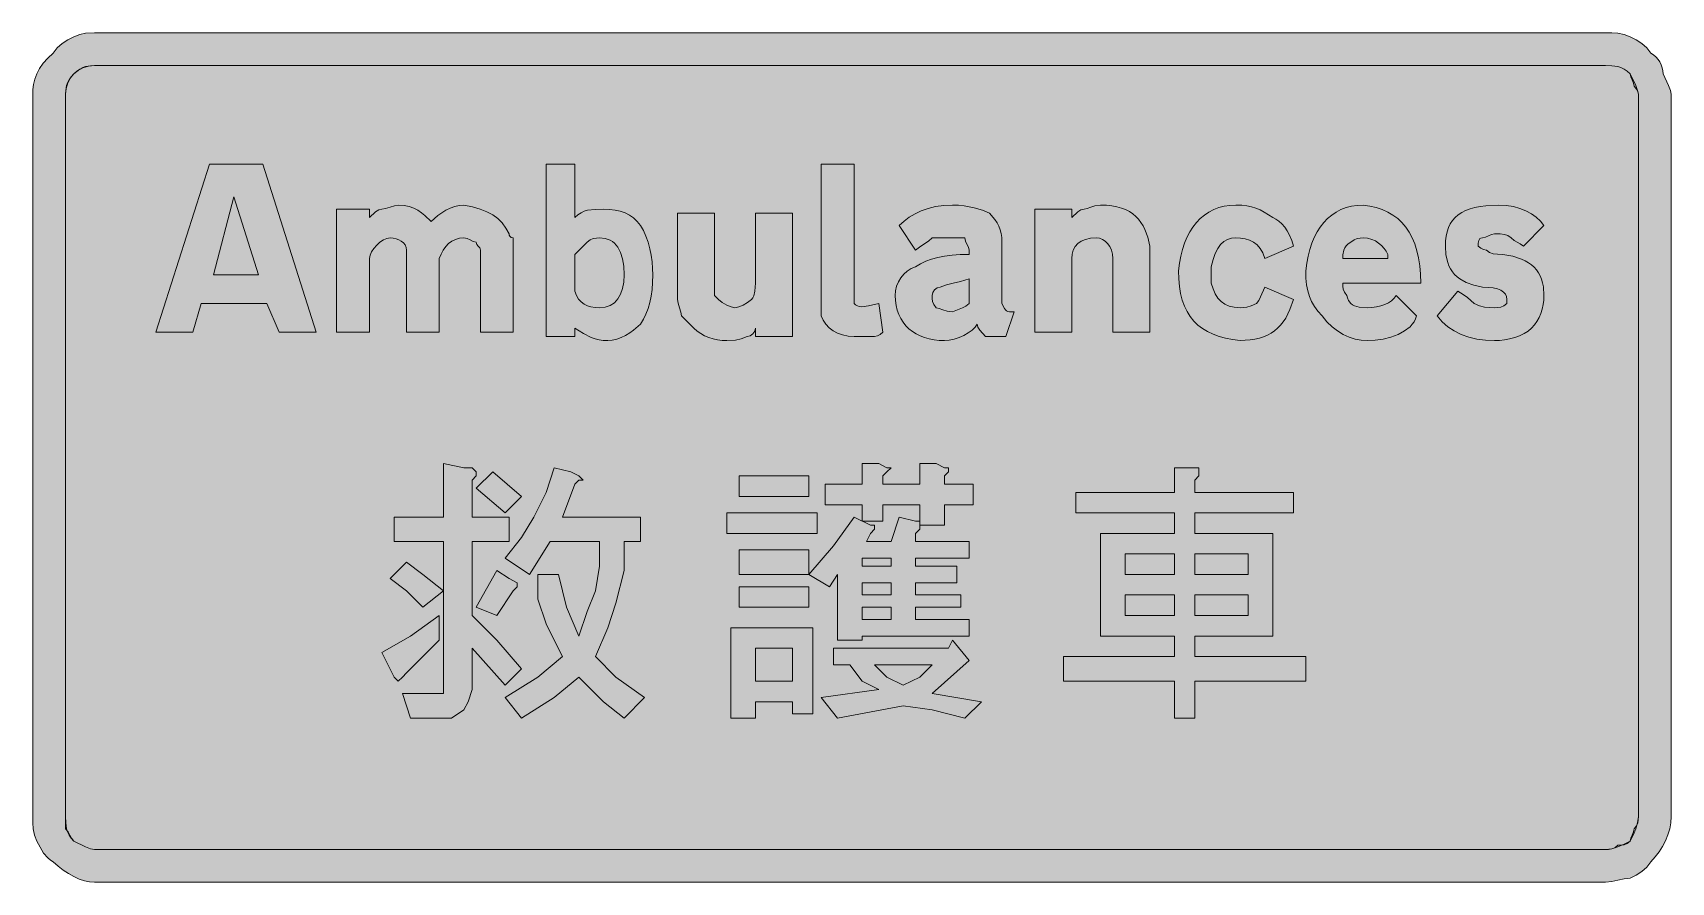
# Model space of a CAD drawing. Header units: metres. Extents: x 45 to 524, y 11 to 260.
import ezdxf

# ---------------------------------------------------------------- set-up
doc = ezdxf.new("R2010")
doc.units = ezdxf.units.M
for name, color, linetype, true_color in [('FILL_BLACK_000000', 7, 'Continuous', 0x000000), ('FILL_WHITE_FFFFFF', 7, 'Continuous', 0xffffff), ('STROKE_BLACK_000000', 7, 'Continuous', 0x000000)]:
    doc.layers.add(name, color=color, linetype=linetype, true_color=true_color)

msp = doc.modelspace()

# ---------------------------------------------------------------- hatches: boundary and pattern name
at = {"layer": 'FILL_BLACK_000000', "true_color": 0x000000}
h = msp.add_hatch(color=7, dxfattribs=at)
h.dxf.hatch_style = 1
h.paths.add_polyline_path([(506.49, 259.66), (508.29, 259.53), (510.09, 259.17), (511.89, 258.48), (513.67, 257.56), (515.34, 256.53), (516.78, 255.27), (517.39, 254.53), (517.89, 253.68), (518.73, 253.18), (519.47, 252.57), (520.08, 251.89), (520.59, 251.13), (520.98, 250.32), (521.26, 249.46), (521.43, 248.58), (521.49, 247.68), (523.14, 244.23), (523.68, 242.79), (523.89, 241.68), (523.89, 30.48), (523.78, 28.68), (523.46, 26.9), (522.94, 25.14), (522.24, 23.43), (521.37, 21.77), (520.35, 20.19), (519.18, 18.68), (517.89, 17.28), (517.39, 16.43), (516.78, 15.69), (515.34, 14.43), (513.67, 13.4), (511.89, 12.48), (510.09, 12.29), (508.29, 11.88), (506.49, 11.47), (504.69, 11.28), (63.09, 11.28), (61.69, 11.39), (60.2, 11.71), (58.66, 12.23), (57.09, 12.93), (55.52, 13.8), (53.98, 14.82), (52.49, 15.99), (51.09, 17.28), (50.24, 17.78), (49.5, 18.39), (48.24, 19.83), (47.21, 21.5), (46.29, 23.28), (45.6, 25.08), (45.24, 26.88), (45.11, 28.68), (45.09, 30.48), (45.09, 241.68), (45.15, 243.08), (45.35, 244.57), (45.72, 246.11), (46.29, 247.68), (47.08, 249.25), (48.13, 250.79), (49.45, 252.28), (51.09, 253.68), (51.59, 254.53), (52.2, 255.27), (53.64, 256.53), (55.31, 257.56), (57.09, 258.48), (58.87, 259.17), (60.54, 259.53), (63.09, 259.68), (504.69, 259.68), (506.49, 259.66)])
h.paths.add_polyline_path([(59.75, 249.44), (58.32, 248.69), (57.09, 247.68), (56.08, 246.45), (55.33, 245.02), (54.85, 243.42), (54.69, 241.68), (54.69, 30.48), (54.69, 26.88), (55.4, 25.98), (55.89, 25.08), (56.38, 24.18), (57.09, 23.28), (60.54, 21.63), (61.98, 21.09), (63.09, 20.88), (504.69, 20.88), (506.49, 21.09), (508.29, 21.63), (510.09, 22.4), (511.89, 23.28), (512.77, 25.08), (513.54, 26.88), (514.08, 28.68), (514.29, 30.48), (514.29, 241.68), (514.14, 242.43), (513.78, 243.2), (513.09, 244.08), (512.9, 244.98), (512.49, 245.88), (512.08, 246.78), (511.89, 247.68), (510.99, 248.47), (510.09, 249.07), (509.19, 249.49), (508.29, 249.78), (506.49, 250.04), (504.69, 250.08), (63.09, 250.08), (61.35, 249.92), (59.75, 249.44)], flags=16)
h = msp.add_hatch(color=7, dxfattribs=at)
h.dxf.hatch_style = 1
h.paths.add_polyline_path([(113.49, 180.48), (103.89, 180.48), (94.29, 180.48), (91.89, 172.08), (81.09, 172.08), (96.69, 221.28), (103.89, 221.28), (112.29, 221.28), (127.89, 172.08), (117.09, 172.08), (113.49, 180.48)])
h.paths.add_polyline_path([(97.89, 188.88), (103.89, 188.88), (111.09, 188.88), (103.89, 211.68), (97.89, 188.88)], flags=16)
h = msp.add_hatch(color=7, dxfattribs=at)
h.dxf.hatch_style = 1
h.paths.add_polyline_path([(210.58, 169.9), (209.42, 170.19), (208.29, 170.58), (206, 171.7), (203.49, 173.28), (203.49, 170.88), (195.09, 170.88), (195.09, 221.28), (203.49, 221.28), (203.49, 205.68), (204.39, 206.47), (205.31, 207.07), (206.25, 207.49), (207.24, 207.78), (209.4, 208.04), (211.89, 208.08), (213.63, 208.02), (215.27, 207.84), (216.78, 207.51), (218.19, 207.03), (219.48, 206.38), (220.67, 205.55), (221.73, 204.52), (222.69, 203.28), (223.53, 201.82), (224.27, 200.19), (224.88, 198.41), (225.39, 196.53), (225.78, 194.6), (226.07, 192.65), (226.23, 190.73), (226.29, 188.88), (226.23, 186.69), (226.07, 184.6), (225.78, 182.64), (225.39, 180.78), (224.88, 179.04), (224.27, 177.4), (223.53, 175.89), (222.69, 174.48), (220.68, 172.72), (219.55, 171.91), (218.34, 171.18), (217.08, 170.57), (215.77, 170.09), (214.44, 169.79), (213.09, 169.68), (211.79, 169.74), (210.58, 169.9)])
h.paths.add_polyline_path([(213.84, 179.94), (215.08, 180.74), (216.09, 181.83), (216.88, 183.21), (217.44, 184.85), (217.78, 186.74), (217.89, 188.88), (217.78, 191.41), (217.44, 193.6), (216.88, 195.46), (216.09, 196.98), (215.08, 198.16), (214.49, 198.63), (213.84, 199), (212.38, 199.51), (210.69, 199.68), (209.79, 199.66), (208.89, 199.53), (207.99, 199.17), (207.09, 198.48), (203.49, 194.88), (203.49, 184.08), (204, 182.84), (204.61, 181.81), (205.35, 180.98), (206.19, 180.33), (207.15, 179.85), (208.21, 179.52), (209.4, 179.34), (210.69, 179.28), (212.38, 179.45), (213.84, 179.94)], flags=16)
h = msp.add_hatch(color=7, dxfattribs=at)
h.dxf.hatch_style = 1
h.paths.add_polyline_path([(285.09, 182.88), (285.09, 181.68), (285.09, 180.48), (285.55, 180.09), (286.05, 179.8), (286.63, 179.64), (287.34, 179.58), (289.31, 179.8), (292.29, 180.48), (293.49, 172.08), (292.74, 171.48), (291.97, 171.07), (291.09, 170.88), (285.09, 170.88), (283.35, 170.99), (281.73, 171.31), (280.26, 171.83), (278.94, 172.53), (277.79, 173.4), (276.82, 174.42), (276.05, 175.59), (275.49, 176.88), (275.49, 178.08), (275.49, 179.28), (275.49, 221.28), (285.09, 221.28), (285.09, 182.88)])
h = msp.add_hatch(color=7, dxfattribs=at)
h.dxf.hatch_style = 1
h.paths.add_polyline_path([(169.8, 199.57), (168.61, 199.25), (167.55, 198.73), (166.59, 198.03), (165.75, 197.16), (165.02, 196.14), (164.4, 194.97), (163.89, 193.68), (163.89, 172.08), (154.29, 172.08), (154.29, 196.08), (154.18, 196.92), (153.88, 197.65), (153.4, 198.27), (152.79, 198.78), (152.06, 199.17), (151.25, 199.45), (150.39, 199.62), (149.49, 199.68), (148.54, 199.52), (147.54, 199.08), (146.54, 198.41), (145.59, 197.58), (144.76, 196.63), (144.09, 195.63), (143.65, 194.63), (143.49, 193.68), (143.49, 172.08), (133.89, 172.08), (133.89, 208.08), (143.49, 208.08), (143.49, 205.68), (145.29, 207.33), (146.19, 207.87), (147.09, 208.08), (148.18, 208.27), (149.49, 208.68), (150.8, 209.09), (151.89, 209.28), (153.58, 209.17), (155.08, 208.87), (156.4, 208.39), (157.59, 207.78), (158.66, 207.05), (159.65, 206.24), (161.49, 204.48), (163.5, 206.24), (164.63, 207.05), (165.84, 207.78), (167.1, 208.39), (168.41, 208.87), (169.74, 209.17), (171.09, 209.28), (173.63, 208.77), (175.85, 208.14), (177.8, 207.36), (179.49, 206.43), (180.96, 205.33), (182.23, 204.05), (183.33, 202.57), (184.29, 200.88), (184.34, 200.48), (184.48, 200.19), (184.89, 199.83), (185.49, 199.68), (185.49, 197.28), (185.49, 172.08), (175.89, 172.08), (175.89, 196.08), (175.84, 196.48), (175.7, 196.79), (175.29, 197.28), (174.88, 197.77), (174.74, 198.08), (174.69, 198.48), (173.79, 198.67), (172.89, 199.08), (171.99, 199.49), (171.09, 199.68), (169.8, 199.57)])
h = msp.add_hatch(color=7, dxfattribs=at)
h.dxf.hatch_style = 1
h.paths.add_polyline_path([(267.09, 206.88), (267.09, 170.88), (256.29, 170.88), (256.29, 173.28), (256.08, 172.4), (255.54, 171.63), (254.77, 171.09), (253.89, 170.88), (252.11, 170.19), (250.44, 169.83), (247.89, 169.68), (246.54, 169.74), (245.21, 169.9), (243.9, 170.19), (242.64, 170.58), (241.43, 171.09), (240.3, 171.7), (239.24, 172.44), (238.29, 173.28), (234.69, 176.88), (234.5, 177.97), (234.09, 179.28), (233.68, 180.59), (233.49, 181.68), (233.49, 206.88), (244.29, 206.88), (244.29, 185.28), (244.29, 182.88), (245.49, 181.68), (246.58, 180.8), (247.89, 180.03), (249.2, 179.49), (250.29, 179.28), (251.38, 179.49), (252.69, 180.03), (254, 180.8), (255.09, 181.68), (255.49, 182.18), (255.78, 182.77), (256.14, 184.08), (256.29, 186.48), (256.29, 206.88), (267.09, 206.88)])
h = msp.add_hatch(color=7, dxfattribs=at)
h.dxf.hatch_style = 1
h.paths.add_polyline_path([(323.49, 170.88), (321.84, 172.68), (321.3, 173.58), (321.09, 174.48), (320.48, 173.58), (319.59, 172.72), (318.47, 171.91), (317.19, 171.18), (315.79, 170.57), (314.34, 170.09), (312.89, 169.79), (311.49, 169.68), (309.94, 169.74), (308.46, 169.9), (307.04, 170.18), (305.7, 170.56), (304.43, 171.05), (303.24, 171.64), (302.14, 172.34), (301.14, 173.13), (300.23, 174.02), (299.43, 175.01), (298.74, 176.1), (298.16, 177.27), (297.7, 178.54), (297.36, 179.9), (297.16, 181.35), (297.09, 182.88), (297.2, 184.23), (297.52, 185.54), (298.04, 186.8), (298.74, 187.98), (299.61, 189.04), (300.63, 189.97), (301.8, 190.72), (303.09, 191.28), (304.5, 192.12), (306.03, 192.85), (307.71, 193.47), (309.54, 193.98), (311.54, 194.37), (313.72, 194.65), (316.1, 194.82), (318.69, 194.88), (318.69, 196.08), (318.5, 196.98), (318.09, 197.88), (317.68, 198.78), (317.49, 199.68), (313.89, 199.68), (307.89, 199.68), (306.8, 198.78), (305.49, 197.88), (304.18, 196.98), (303.09, 196.08), (298.29, 203.28), (299.7, 204.57), (301.23, 205.74), (302.91, 206.76), (304.74, 207.63), (306.74, 208.33), (308.92, 208.85), (311.3, 209.17), (313.89, 209.28), (315.63, 209.23), (317.26, 209.07), (320.19, 208.53), (322.66, 207.76), (324.69, 206.88), (326.26, 205.06), (326.88, 204.12), (327.39, 203.13), (327.78, 202.09), (328.06, 200.97), (328.23, 199.78), (328.29, 198.48), (328.29, 180.48), (329.02, 179.09), (329.32, 178.67), (329.64, 178.38), (330.01, 178.21), (330.48, 178.12), (331.89, 178.08), (329.49, 170.88), (323.49, 170.88)])
h.paths.add_polyline_path([(308.04, 181.08), (308.4, 180.18), (309.09, 179.28), (310.01, 179.09), (311.04, 178.68), (312.3, 178.27), (313.89, 178.08), (316.74, 179.28), (317.77, 179.77), (318.69, 180.48), (318.69, 187.68), (316.2, 186.97), (314.04, 186.48), (312.11, 185.99), (310.29, 185.28), (309.41, 185.07), (308.64, 184.53), (308.1, 183.76), (307.89, 182.88), (307.91, 181.98), (308.04, 181.08)], flags=16)
h = msp.add_hatch(color=7, dxfattribs=at)
h.dxf.hatch_style = 1
h.paths.add_polyline_path([(360.69, 172.08), (360.69, 192.48), (360.69, 193.68), (360.58, 194.97), (360.28, 196.14), (359.8, 197.16), (359.19, 198.03), (358.46, 198.73), (357.65, 199.25), (356.79, 199.57), (355.89, 199.68), (354.2, 199.57), (352.74, 199.25), (351.5, 198.73), (350.49, 198.03), (349.7, 197.16), (349.14, 196.14), (348.8, 194.97), (348.69, 193.68), (348.69, 172.08), (337.89, 172.08), (337.89, 208.08), (348.69, 208.08), (348.69, 205.68), (350.49, 207.33), (351.39, 207.87), (352.29, 208.08), (353.21, 208.27), (354.24, 208.68), (355.5, 209.09), (357.09, 209.28), (358.82, 209.22), (360.42, 209.06), (361.88, 208.79), (363.22, 208.42), (364.44, 207.95), (365.55, 207.38), (366.55, 206.72), (367.44, 205.98), (368.24, 205.15), (368.94, 204.24), (369.55, 203.25), (370.08, 202.19), (370.92, 199.86), (371.49, 197.28), (371.49, 196.08), (371.49, 172.08), (360.69, 172.08)])
h = msp.add_hatch(color=7, dxfattribs=at)
h.dxf.hatch_style = 1
h.paths.add_polyline_path([(398.38, 209.22), (399.9, 209.05), (401.27, 208.77), (402.54, 208.38), (403.76, 207.87), (404.96, 207.25), (407.49, 205.68), (408.39, 205.17), (409.27, 204.54), (410.13, 203.76), (410.94, 202.83), (411.7, 201.73), (412.38, 200.45), (412.99, 198.97), (413.49, 197.28), (405.09, 193.68), (404.53, 195.32), (403.78, 196.64), (402.85, 197.69), (401.79, 198.48), (400.61, 199.05), (399.35, 199.42), (398.04, 199.62), (396.69, 199.68), (395.4, 199.57), (394.22, 199.21), (393.15, 198.6), (392.19, 197.73), (391.35, 196.57), (390.62, 195.12), (390, 193.36), (389.49, 191.28), (389.49, 190.08), (389.49, 187.68), (389.49, 186.48), (390, 184.79), (390.63, 183.33), (391.41, 182.09), (392.34, 181.08), (393.44, 180.29), (394.72, 179.73), (396.2, 179.39), (397.89, 179.28), (398.81, 179.3), (399.84, 179.43), (401.1, 179.79), (402.69, 180.48), (403.4, 181.4), (403.89, 182.43), (405.09, 185.28), (413.49, 181.68), (412.48, 178.75), (411.88, 177.45), (411.22, 176.26), (410.5, 175.17), (409.71, 174.19), (408.86, 173.31), (407.94, 172.53), (406.95, 171.85), (405.88, 171.26), (404.75, 170.77), (403.53, 170.37), (402.24, 170.07), (400.87, 169.85), (397.89, 169.68), (395.71, 169.96), (393.67, 170.36), (391.77, 170.88), (390.02, 171.52), (388.4, 172.28), (386.92, 173.18), (385.59, 174.21), (384.39, 175.38), (383.34, 176.69), (382.42, 178.14), (381.65, 179.74), (381.01, 181.49), (380.52, 183.4), (380.17, 185.46), (379.96, 187.69), (379.89, 190.08), (380.17, 192.27), (380.56, 194.35), (381.06, 196.31), (381.67, 198.14), (382.38, 199.85), (383.2, 201.43), (384.12, 202.87), (385.14, 204.18), (386.26, 205.35), (387.47, 206.37), (388.78, 207.24), (390.18, 207.97), (391.68, 208.54), (393.26, 208.95), (394.93, 209.2), (396.69, 209.28), (398.38, 209.22)])
h = msp.add_hatch(color=7, dxfattribs=at)
h.dxf.hatch_style = 1
h.paths.add_polyline_path([(427.91, 185.58), (428.04, 184.68), (428.4, 183.78), (429.09, 182.88), (429.24, 182.13), (429.6, 181.36), (430.29, 180.48), (430.79, 180.08), (431.38, 179.79), (432.69, 179.43), (435.09, 179.28), (436.44, 179.34), (437.75, 179.5), (439.01, 179.79), (440.19, 180.18), (441.25, 180.69), (442.18, 181.3), (442.93, 182.04), (443.49, 182.88), (449.49, 176.88), (449.2, 176.01), (448.77, 175.19), (448.23, 174.43), (447.58, 173.73), (445.99, 172.49), (444.09, 171.48), (441.97, 170.69), (439.7, 170.13), (437.38, 169.79), (435.09, 169.68), (433.29, 169.79), (431.51, 170.13), (429.75, 170.69), (428.04, 171.48), (426.38, 172.49), (424.8, 173.73), (423.29, 175.19), (421.89, 176.88), (420.65, 178.23), (419.62, 179.62), (418.79, 181.06), (418.14, 182.58), (417.66, 184.22), (417.33, 185.99), (417.15, 187.94), (417.09, 190.08), (417.37, 192.27), (417.76, 194.35), (418.26, 196.31), (418.87, 198.14), (419.58, 199.85), (420.4, 201.43), (421.32, 202.87), (422.34, 204.18), (423.46, 205.35), (424.67, 206.37), (425.98, 207.24), (427.38, 207.97), (428.88, 208.54), (430.46, 208.95), (432.13, 209.2), (433.89, 209.28), (435.86, 208.98), (437.71, 208.55), (439.45, 207.96), (441.07, 207.24), (442.57, 206.36), (443.95, 205.34), (445.21, 204.16), (446.34, 202.83), (447.35, 201.35), (448.22, 199.71), (448.97, 197.91), (449.58, 195.95), (450.07, 193.83), (450.41, 191.54), (450.62, 189.1), (450.69, 186.48), (427.89, 186.48), (427.91, 185.58)])
h.paths.add_polyline_path([(441.09, 194.88), (440.58, 195.78), (439.96, 196.64), (439.23, 197.45), (438.39, 198.18), (437.43, 198.79), (436.36, 199.27), (435.18, 199.57), (433.89, 199.68), (432.99, 199.66), (432.09, 199.53), (431.19, 199.17), (430.29, 198.48), (429.5, 197.98), (428.9, 197.39), (428.48, 196.75), (428.19, 196.08), (427.93, 194.77), (427.89, 193.68), (441.09, 193.68), (441.09, 194.88)], flags=16)
h = msp.add_hatch(color=7, dxfattribs=at)
h.dxf.hatch_style = 1
h.paths.add_polyline_path([(486.63, 181.53), (486.47, 180.2), (486.18, 178.89), (485.79, 177.63), (485.28, 176.42), (484.66, 175.29), (483.93, 174.23), (483.09, 173.28), (482.08, 172.44), (480.9, 171.7), (479.57, 171.09), (478.14, 170.58), (476.66, 170.19), (475.16, 169.9), (473.69, 169.74), (472.29, 169.68), (469.65, 169.79), (467.13, 170.13), (464.76, 170.69), (462.54, 171.48), (460.49, 172.49), (458.62, 173.73), (456.95, 175.19), (455.49, 176.88), (461.49, 184.08), (463.08, 183.18), (464.34, 182.28), (466.29, 180.48), (467.9, 179.79), (469.29, 179.43), (470.68, 179.3), (472.29, 179.28), (473.19, 179.3), (474.09, 179.43), (474.99, 179.79), (475.89, 180.48), (475.89, 181.68), (475.78, 182.52), (475.44, 183.25), (474.88, 183.87), (474.09, 184.38), (473.08, 184.77), (471.84, 185.05), (470.38, 185.22), (468.69, 185.28), (466.16, 185.84), (463.96, 186.65), (462.11, 187.71), (461.31, 188.33), (460.59, 189.03), (459.96, 189.8), (459.41, 190.64), (458.94, 191.55), (458.57, 192.54), (458.06, 194.75), (457.89, 197.28), (457.95, 198.8), (458.12, 200.21), (458.4, 201.51), (458.81, 202.7), (459.33, 203.79), (459.98, 204.77), (460.75, 205.65), (461.64, 206.43), (462.66, 207.11), (463.81, 207.7), (465.09, 208.19), (466.5, 208.59), (468.04, 208.89), (469.72, 209.11), (473.49, 209.28), (475.68, 209.17), (477.75, 208.85), (479.67, 208.33), (481.44, 207.63), (483.04, 206.76), (484.46, 205.74), (485.68, 204.57), (486.69, 203.28), (480.69, 197.28), (479.79, 197.99), (478.89, 198.48), (477.99, 198.97), (477.09, 199.68), (476.17, 200.37), (475.14, 200.73), (473.88, 200.86), (472.29, 200.88), (471.39, 200.69), (470.49, 200.28), (469.59, 199.87), (468.69, 199.68), (468.29, 199.63), (468, 199.47), (467.64, 198.93), (467.51, 198.16), (467.49, 197.28), (468.24, 196.68), (469.01, 196.27), (469.89, 196.08), (470.81, 195.39), (471.84, 195.03), (473.1, 194.9), (474.69, 194.88), (477.62, 194.32), (480.11, 193.51), (481.2, 193.02), (482.18, 192.45), (483.06, 191.83), (483.84, 191.13), (484.52, 190.36), (485.11, 189.52), (485.6, 188.61), (486, 187.62), (486.3, 186.56), (486.52, 185.41), (486.69, 182.88), (486.63, 181.53)])
h = msp.add_hatch(color=7, dxfattribs=at)
h.dxf.hatch_style = 1
h.paths.add_polyline_path([(165.09, 118.08), (165.09, 133.68), (171.09, 132.48), (173.49, 132.48), (174.69, 131.28), (174.69, 130.08), (173.49, 128.88), (173.49, 118.08), (184.29, 118.08), (184.29, 110.88), (173.49, 110.88), (173.49, 89.28), (180.69, 82.08), (187.89, 73.68), (183.09, 68.88), (173.49, 79.68), (173.49, 67.68), (172.29, 64.08), (171.09, 61.68), (167.49, 59.28), (162.69, 59.28), (155.49, 59.28), (153.09, 66.48), (162.69, 66.48), (163.89, 66.48), (165.09, 66.48), (165.09, 67.68), (165.09, 70.08), (165.09, 110.88), (150.69, 110.88), (150.69, 118.08), (165.09, 118.08)])
h = msp.add_hatch(color=7, dxfattribs=at)
h.dxf.hatch_style = 1
h.paths.add_polyline_path([(187.89, 124.08), (183.09, 119.28), (174.69, 126.48), (179.49, 131.28), (187.89, 124.08)])
h = msp.add_hatch(color=7, dxfattribs=at)
h.dxf.hatch_style = 1
h.paths.add_polyline_path([(187.89, 112.08), (191.49, 118.08), (195.09, 125.28), (197.49, 132.48), (202.29, 131.28), (204.69, 130.08), (205.89, 128.88), (204.69, 128.88), (203.49, 127.68), (199.89, 118.08), (222.69, 118.08), (222.69, 110.88), (217.89, 110.88), (217.89, 102.48), (215.49, 92.88), (213.09, 85.68), (209.49, 77.28), (215.49, 71.28), (223.89, 65.28), (217.89, 59.28), (211.89, 64.08), (204.69, 71.28), (197.49, 65.28), (187.89, 59.28), (183.09, 65.28), (192.69, 71.28), (199.89, 77.28), (197.49, 82.08), (195.09, 86.88), (192.69, 94.08), (192.69, 101.28), (198.69, 101.28), (201.09, 91.68), (204.69, 83.28), (207.09, 90.48), (209.49, 96.48), (210.69, 103.68), (210.69, 110.88), (196.29, 110.88), (190.29, 101.28), (183.09, 106.08), (187.89, 112.08)])
h = msp.add_hatch(color=7, dxfattribs=at)
h.dxf.hatch_style = 1
h.paths.add_polyline_path([(271.89, 130.08), (271.89, 124.08), (251.49, 124.08), (251.49, 130.08), (271.89, 130.08)])
h = msp.add_hatch(color=7, dxfattribs=at)
h.dxf.hatch_style = 1
h.paths.add_polyline_path([(287.49, 127.68), (287.49, 133.68), (292.29, 133.68), (294.69, 132.48), (295.89, 132.48), (294.69, 131.28), (293.49, 130.08), (293.49, 127.68), (304.29, 127.68), (304.29, 133.68), (309.09, 133.68), (311.49, 132.48), (312.69, 132.48), (312.69, 131.28), (311.49, 130.08), (311.49, 127.68), (319.89, 127.68), (319.89, 121.68), (311.49, 121.68), (311.49, 115.68), (304.29, 115.68), (304.29, 121.68), (293.49, 121.68), (293.49, 116.88), (287.49, 116.88), (287.49, 121.68), (276.69, 121.68), (276.69, 127.68), (287.49, 127.68)])
h = msp.add_hatch(color=7, dxfattribs=at)
h.dxf.hatch_style = 1
h.paths.add_polyline_path([(385.89, 130.08), (384.69, 128.88), (384.69, 125.28), (413.49, 125.28), (413.49, 119.28), (384.69, 119.28), (384.69, 113.28), (407.49, 113.28), (407.49, 83.28), (384.69, 83.28), (384.69, 77.28), (417.09, 77.28), (417.09, 70.08), (384.69, 70.08), (384.69, 59.28), (378.69, 59.28), (378.69, 70.08), (346.29, 70.08), (346.29, 77.28), (378.69, 77.28), (378.69, 83.28), (357.09, 83.28), (357.09, 113.28), (378.69, 113.28), (378.69, 119.28), (349.89, 119.28), (349.89, 125.28), (378.69, 125.28), (378.69, 132.48), (385.89, 132.48), (385.89, 131.28), (385.89, 130.08)])
h.paths.add_polyline_path([(378.69, 101.28), (378.69, 107.28), (364.29, 107.28), (364.29, 101.28), (378.69, 101.28)], flags=16)
h.paths.add_polyline_path([(364.29, 89.28), (378.69, 89.28), (378.69, 95.28), (364.29, 95.28), (364.29, 89.28)], flags=16)
h.paths.add_polyline_path([(384.69, 107.28), (384.69, 101.28), (400.29, 101.28), (400.29, 107.28), (384.69, 107.28)], flags=16)
h.paths.add_polyline_path([(400.29, 95.28), (384.69, 95.28), (384.69, 89.28), (400.29, 89.28), (400.29, 95.28)], flags=16)
h = msp.add_hatch(color=7, dxfattribs=at)
h.dxf.hatch_style = 1
h.paths.add_polyline_path([(274.29, 119.28), (274.29, 113.28), (247.89, 113.28), (247.89, 119.28), (274.29, 119.28)])
h = msp.add_hatch(color=7, dxfattribs=at)
h.dxf.hatch_style = 1
h.paths.add_polyline_path([(289.89, 115.68), (291.09, 115.68), (291.09, 114.48), (289.89, 113.28), (288.69, 110.88), (295.89, 110.88), (298.29, 118.08), (303.09, 116.88), (304.29, 116.88), (304.29, 115.68), (304.29, 114.48), (303.09, 113.28), (303.09, 110.88), (318.69, 110.88), (318.69, 106.08), (303.09, 106.08), (303.09, 103.68), (315.09, 103.68), (315.09, 98.88), (303.09, 98.88), (303.09, 95.28), (316.29, 95.28), (316.29, 91.68), (303.09, 91.68), (303.09, 88.08), (318.69, 88.08), (318.69, 83.28), (287.49, 83.28), (287.49, 82.08), (280.29, 82.08), (280.29, 101.28), (277.89, 97.68), (271.89, 101.28), (279.09, 109.68), (285.09, 118.08), (289.89, 115.68)])
h.paths.add_polyline_path([(287.49, 103.68), (295.89, 103.68), (295.89, 106.08), (287.49, 106.08), (287.49, 103.68)], flags=16)
h.paths.add_polyline_path([(287.49, 91.68), (287.49, 88.08), (295.89, 88.08), (295.89, 91.68), (287.49, 91.68)], flags=16)
h.paths.add_polyline_path([(295.89, 98.88), (287.49, 98.88), (287.49, 95.28), (295.89, 95.28), (295.89, 98.88)], flags=16)
h = msp.add_hatch(color=7, dxfattribs=at)
h.dxf.hatch_style = 1
h.paths.add_polyline_path([(271.89, 108.48), (271.89, 101.28), (251.49, 101.28), (251.49, 108.48), (271.89, 108.48)])
h = msp.add_hatch(color=7, dxfattribs=at)
h.dxf.hatch_style = 1
h.paths.add_polyline_path([(159.09, 101.28), (165.09, 96.48), (159.09, 91.68), (154.29, 96.48), (149.49, 100.08), (154.29, 104.88), (159.09, 101.28)])
h = msp.add_hatch(color=7, dxfattribs=at)
h.dxf.hatch_style = 1
h.paths.add_polyline_path([(180.69, 102.48), (184.29, 100.08), (186.69, 98.88), (186.69, 97.68), (185.49, 96.48), (180.69, 89.28), (174.69, 91.68), (180.69, 102.48)])
h = msp.add_hatch(color=7, dxfattribs=at)
h.dxf.hatch_style = 1
h.paths.add_polyline_path([(271.89, 97.68), (271.89, 91.68), (251.49, 91.68), (251.49, 97.68), (271.89, 97.68)])
h = msp.add_hatch(color=7, dxfattribs=at)
h.dxf.hatch_style = 1
h.paths.add_polyline_path([(155.49, 83.28), (163.89, 89.28), (163.89, 82.08), (154.29, 72.48), (153.09, 71.28), (151.89, 70.08), (150.69, 71.28), (147.09, 78.48), (155.49, 83.28)])
h = msp.add_hatch(color=7, dxfattribs=at)
h.dxf.hatch_style = 1
h.paths.add_polyline_path([(273.09, 85.68), (273.09, 60.48), (267.09, 60.48), (267.09, 64.08), (256.29, 64.08), (256.29, 59.28), (249.09, 59.28), (249.09, 85.68), (273.09, 85.68)])
h.paths.add_polyline_path([(267.09, 79.68), (256.29, 79.68), (256.29, 70.08), (267.09, 70.08), (267.09, 79.68)], flags=16)
h = msp.add_hatch(color=7, dxfattribs=at)
h.dxf.hatch_style = 1
h.paths.add_polyline_path([(313.89, 82.08), (318.69, 76.08), (307.89, 66.48), (322.29, 64.08), (317.49, 59.28), (307.89, 61.68), (299.49, 62.88), (280.29, 59.28), (275.49, 65.28), (292.29, 67.68), (287.49, 70.08), (283.89, 74.88), (279.09, 74.88), (279.09, 79.68), (312.69, 79.68), (313.89, 82.08)])
h.paths.add_polyline_path([(299.49, 68.88), (304.29, 71.28), (307.89, 74.88), (291.09, 74.88), (294.69, 71.28), (299.49, 68.88)], flags=16)
at = {"layer": 'FILL_WHITE_FFFFFF', "true_color": 0xffffff}
h = msp.add_hatch(color=7, dxfattribs=at)
h.dxf.hatch_style = 1
h.paths.add_polyline_path([(504.69, 250.08), (506.49, 250.04), (508.29, 249.78), (509.19, 249.49), (510.09, 249.07), (510.99, 248.47), (511.89, 247.68), (513.54, 244.23), (514.08, 242.79), (514.29, 241.68), (514.29, 30.48), (514.27, 29.58), (514.14, 28.68), (513.78, 27.78), (513.09, 26.88), (512.9, 25.98), (512.49, 25.08), (512.08, 24.18), (511.89, 23.28), (510.99, 22.59), (510.09, 22.23), (509.19, 22.1), (508.29, 22.08), (507.39, 21.39), (506.49, 21.03), (505.59, 20.9), (504.69, 20.88), (63.09, 20.88), (61.98, 21.09), (60.54, 21.63), (57.09, 23.28), (56.3, 24.18), (55.7, 25.08), (55.28, 25.98), (54.99, 26.88), (54.73, 28.68), (54.69, 30.48), (54.69, 241.68), (54.73, 242.79), (54.99, 244.23), (55.28, 245.04), (55.7, 245.9), (56.3, 246.78), (57.09, 247.68), (57.99, 248.47), (58.87, 249.07), (59.73, 249.49), (60.54, 249.78), (61.98, 250.04), (63.09, 250.08), (504.69, 250.08)])

# ---------------------------------------------------------------- linework, layer by layer
at = {"layer": 'FILL_BLACK_000000', "lineweight": 0, "true_color": 0x000000}
for points in [[(506.49, 259.66), (508.29, 259.53), (510.09, 259.17), (511.89, 258.48), (513.67, 257.56), (515.34, 256.53), (516.78, 255.27), (517.39, 254.53), (517.89, 253.68), (518.73, 253.18), (519.47, 252.57), (520.08, 251.89), (520.59, 251.13), (520.98, 250.32), (521.26, 249.46), (521.43, 248.58), (521.49, 247.68), (523.14, 244.23), (523.68, 242.79), (523.89, 241.68), (523.89, 30.48), (523.78, 28.68), (523.46, 26.9), (522.94, 25.14), (522.24, 23.43), (521.37, 21.77), (520.35, 20.19), (519.18, 18.68), (517.89, 17.28), (517.39, 16.43), (516.78, 15.69), (515.34, 14.43), (513.67, 13.4), (511.89, 12.48), (510.09, 12.29), (508.29, 11.88), (506.49, 11.47), (504.69, 11.28), (63.09, 11.28), (61.69, 11.39), (60.2, 11.71), (58.66, 12.23), (57.09, 12.93), (55.52, 13.8), (53.98, 14.82), (52.49, 15.99), (51.09, 17.28), (50.24, 17.78), (49.5, 18.39), (48.24, 19.83), (47.21, 21.5), (46.29, 23.28), (45.6, 25.08), (45.24, 26.88), (45.11, 28.68), (45.09, 30.48), (45.09, 241.68), (45.15, 243.08), (45.35, 244.57), (45.72, 246.11), (46.29, 247.68), (47.08, 249.25), (48.13, 250.79), (49.45, 252.28), (51.09, 253.68), (51.59, 254.53), (52.2, 255.27), (53.64, 256.53), (55.31, 257.56), (57.09, 258.48), (58.87, 259.17), (60.54, 259.53), (63.09, 259.68), (504.69, 259.68)], [(59.75, 249.44), (58.32, 248.69), (57.09, 247.68), (56.08, 246.45), (55.33, 245.02), (54.85, 243.42), (54.69, 241.68), (54.69, 30.48), (54.69, 26.88), (55.4, 25.98), (55.89, 25.08), (56.38, 24.18), (57.09, 23.28), (60.54, 21.63), (61.98, 21.09), (63.09, 20.88), (504.69, 20.88), (506.49, 21.09), (508.29, 21.63), (510.09, 22.4), (511.89, 23.28), (512.77, 25.08), (513.54, 26.88), (514.08, 28.68), (514.29, 30.48), (514.29, 241.68), (514.14, 242.43), (513.78, 243.2), (513.09, 244.08), (512.9, 244.98), (512.49, 245.88), (512.08, 246.78), (511.89, 247.68), (510.99, 248.47), (510.09, 249.07), (509.19, 249.49), (508.29, 249.78), (506.49, 250.04), (504.69, 250.08), (63.09, 250.08), (61.35, 249.92)], [(113.49, 180.48), (103.89, 180.48), (94.29, 180.48), (91.89, 172.08), (81.09, 172.08), (96.69, 221.28), (103.89, 221.28), (112.29, 221.28), (127.89, 172.08), (117.09, 172.08)], [(210.58, 169.9), (209.42, 170.19), (208.29, 170.58), (206, 171.7), (203.49, 173.28), (203.49, 170.88), (195.09, 170.88), (195.09, 221.28), (203.49, 221.28), (203.49, 205.68), (204.39, 206.47), (205.31, 207.07), (206.25, 207.49), (207.24, 207.78), (209.4, 208.04), (211.89, 208.08), (213.63, 208.02), (215.27, 207.84), (216.78, 207.51), (218.19, 207.03), (219.48, 206.38), (220.67, 205.55), (221.73, 204.52), (222.69, 203.28), (223.53, 201.82), (224.27, 200.19), (224.88, 198.41), (225.39, 196.53), (225.78, 194.6), (226.07, 192.65), (226.23, 190.73), (226.29, 188.88), (226.23, 186.69), (226.07, 184.6), (225.78, 182.64), (225.39, 180.78), (224.88, 179.04), (224.27, 177.4), (223.53, 175.89), (222.69, 174.48), (220.68, 172.72), (219.55, 171.91), (218.34, 171.18), (217.08, 170.57), (215.77, 170.09), (214.44, 169.79), (213.09, 169.68), (211.79, 169.74)], [(285.09, 182.88), (285.09, 181.68), (285.09, 180.48), (285.55, 180.09), (286.05, 179.8), (286.63, 179.64), (287.34, 179.58), (289.31, 179.8), (292.29, 180.48), (293.49, 172.08), (292.74, 171.48), (291.97, 171.07), (291.09, 170.88), (285.09, 170.88), (283.35, 170.99), (281.73, 171.31), (280.26, 171.83), (278.94, 172.53), (277.79, 173.4), (276.82, 174.42), (276.05, 175.59), (275.49, 176.88), (275.49, 178.08), (275.49, 179.28), (275.49, 221.28), (285.09, 221.28)], [(97.89, 188.88), (103.89, 188.88), (111.09, 188.88), (103.89, 211.68)], [(169.8, 199.57), (168.61, 199.25), (167.55, 198.73), (166.59, 198.03), (165.75, 197.16), (165.02, 196.14), (164.4, 194.97), (163.89, 193.68), (163.89, 172.08), (154.29, 172.08), (154.29, 196.08), (154.18, 196.92), (153.88, 197.65), (153.4, 198.27), (152.79, 198.78), (152.06, 199.17), (151.25, 199.45), (150.39, 199.62), (149.49, 199.68), (148.54, 199.52), (147.54, 199.08), (146.54, 198.41), (145.59, 197.58), (144.76, 196.63), (144.09, 195.63), (143.65, 194.63), (143.49, 193.68), (143.49, 172.08), (133.89, 172.08), (133.89, 208.08), (143.49, 208.08), (143.49, 205.68), (145.29, 207.33), (146.19, 207.87), (147.09, 208.08), (148.18, 208.27), (149.49, 208.68), (150.8, 209.09), (151.89, 209.28), (153.58, 209.17), (155.08, 208.87), (156.4, 208.39), (157.59, 207.78), (158.66, 207.05), (159.65, 206.24), (161.49, 204.48), (163.5, 206.24), (164.63, 207.05), (165.84, 207.78), (167.1, 208.39), (168.41, 208.87), (169.74, 209.17), (171.09, 209.28), (173.63, 208.77), (175.85, 208.14), (177.8, 207.36), (179.49, 206.43), (180.96, 205.33), (182.23, 204.05), (183.33, 202.57), (184.29, 200.88), (184.34, 200.48), (184.48, 200.19), (184.89, 199.83), (185.49, 199.68), (185.49, 197.28), (185.49, 172.08), (175.89, 172.08), (175.89, 196.08), (175.84, 196.48), (175.7, 196.79), (175.29, 197.28), (174.88, 197.77), (174.74, 198.08), (174.69, 198.48), (173.79, 198.67), (172.89, 199.08), (171.99, 199.49), (171.09, 199.68)], [(267.09, 206.88), (267.09, 170.88), (256.29, 170.88), (256.29, 173.28), (256.08, 172.4), (255.54, 171.63), (254.77, 171.09), (253.89, 170.88), (252.11, 170.19), (250.44, 169.83), (247.89, 169.68), (246.54, 169.74), (245.21, 169.9), (243.9, 170.19), (242.64, 170.58), (241.43, 171.09), (240.3, 171.7), (239.24, 172.44), (238.29, 173.28), (234.69, 176.88), (234.5, 177.97), (234.09, 179.28), (233.68, 180.59), (233.49, 181.68), (233.49, 206.88), (244.29, 206.88), (244.29, 185.28), (244.29, 182.88), (245.49, 181.68), (246.58, 180.8), (247.89, 180.03), (249.2, 179.49), (250.29, 179.28), (251.38, 179.49), (252.69, 180.03), (254, 180.8), (255.09, 181.68), (255.49, 182.18), (255.78, 182.77), (256.14, 184.08), (256.29, 186.48), (256.29, 206.88)], [(323.49, 170.88), (321.84, 172.68), (321.3, 173.58), (321.09, 174.48), (320.48, 173.58), (319.59, 172.72), (318.47, 171.91), (317.19, 171.18), (315.79, 170.57), (314.34, 170.09), (312.89, 169.79), (311.49, 169.68), (309.94, 169.74), (308.46, 169.9), (307.04, 170.18), (305.7, 170.56), (304.43, 171.05), (303.24, 171.64), (302.14, 172.34), (301.14, 173.13), (300.23, 174.02), (299.43, 175.01), (298.74, 176.1), (298.16, 177.27), (297.7, 178.54), (297.36, 179.9), (297.16, 181.35), (297.09, 182.88), (297.2, 184.23), (297.52, 185.54), (298.04, 186.8), (298.74, 187.98), (299.61, 189.04), (300.63, 189.97), (301.8, 190.72), (303.09, 191.28), (304.5, 192.12), (306.03, 192.85), (307.71, 193.47), (309.54, 193.98), (311.54, 194.37), (313.72, 194.65), (316.1, 194.82), (318.69, 194.88), (318.69, 196.08), (318.5, 196.98), (318.09, 197.88), (317.68, 198.78), (317.49, 199.68), (313.89, 199.68), (307.89, 199.68), (306.8, 198.78), (305.49, 197.88), (304.18, 196.98), (303.09, 196.08), (298.29, 203.28), (299.7, 204.57), (301.23, 205.74), (302.91, 206.76), (304.74, 207.63), (306.74, 208.33), (308.92, 208.85), (311.3, 209.17), (313.89, 209.28), (315.63, 209.23), (317.26, 209.07), (320.19, 208.53), (322.66, 207.76), (324.69, 206.88), (326.26, 205.06), (326.88, 204.12), (327.39, 203.13), (327.78, 202.09), (328.06, 200.97), (328.23, 199.78), (328.29, 198.48), (328.29, 180.48), (329.02, 179.09), (329.32, 178.67), (329.64, 178.38), (330.01, 178.21), (330.48, 178.12), (331.89, 178.08), (329.49, 170.88)], [(360.69, 172.08), (360.69, 192.48), (360.69, 193.68), (360.58, 194.97), (360.28, 196.14), (359.8, 197.16), (359.19, 198.03), (358.46, 198.73), (357.65, 199.25), (356.79, 199.57), (355.89, 199.68), (354.2, 199.57), (352.74, 199.25), (351.5, 198.73), (350.49, 198.03), (349.7, 197.16), (349.14, 196.14), (348.8, 194.97), (348.69, 193.68), (348.69, 172.08), (337.89, 172.08), (337.89, 208.08), (348.69, 208.08), (348.69, 205.68), (350.49, 207.33), (351.39, 207.87), (352.29, 208.08), (353.21, 208.27), (354.24, 208.68), (355.5, 209.09), (357.09, 209.28), (358.82, 209.22), (360.42, 209.06), (361.88, 208.79), (363.22, 208.42), (364.44, 207.95), (365.55, 207.38), (366.55, 206.72), (367.44, 205.98), (368.24, 205.15), (368.94, 204.24), (369.55, 203.25), (370.08, 202.19), (370.92, 199.86), (371.49, 197.28), (371.49, 196.08), (371.49, 172.08)], [(398.38, 209.22), (399.9, 209.05), (401.27, 208.77), (402.54, 208.38), (403.76, 207.87), (404.96, 207.25), (407.49, 205.68), (408.39, 205.17), (409.27, 204.54), (410.13, 203.76), (410.94, 202.83), (411.7, 201.73), (412.38, 200.45), (412.99, 198.97), (413.49, 197.28), (405.09, 193.68), (404.53, 195.32), (403.78, 196.64), (402.85, 197.69), (401.79, 198.48), (400.61, 199.05), (399.35, 199.42), (398.04, 199.62), (396.69, 199.68), (395.4, 199.57), (394.22, 199.21), (393.15, 198.6), (392.19, 197.73), (391.35, 196.57), (390.62, 195.12), (390, 193.36), (389.49, 191.28), (389.49, 190.08), (389.49, 187.68), (389.49, 186.48), (390, 184.79), (390.63, 183.33), (391.41, 182.09), (392.34, 181.08), (393.44, 180.29), (394.72, 179.73), (396.2, 179.39), (397.89, 179.28), (398.81, 179.3), (399.84, 179.43), (401.1, 179.79), (402.69, 180.48), (403.4, 181.4), (403.89, 182.43), (405.09, 185.28), (413.49, 181.68), (412.48, 178.75), (411.88, 177.45), (411.22, 176.26), (410.5, 175.17), (409.71, 174.19), (408.86, 173.31), (407.94, 172.53), (406.95, 171.85), (405.88, 171.26), (404.75, 170.77), (403.53, 170.37), (402.24, 170.07), (400.87, 169.85), (397.89, 169.68), (395.71, 169.96), (393.67, 170.36), (391.77, 170.88), (390.02, 171.52), (388.4, 172.28), (386.92, 173.18), (385.59, 174.21), (384.39, 175.38), (383.34, 176.69), (382.42, 178.14), (381.65, 179.74), (381.01, 181.49), (380.52, 183.4), (380.17, 185.46), (379.96, 187.69), (379.89, 190.08), (380.17, 192.27), (380.56, 194.35), (381.06, 196.31), (381.67, 198.14), (382.38, 199.85), (383.2, 201.43), (384.12, 202.87), (385.14, 204.18), (386.26, 205.35), (387.47, 206.37), (388.78, 207.24), (390.18, 207.97), (391.68, 208.54), (393.26, 208.95), (394.93, 209.2), (396.69, 209.28)], [(427.91, 185.58), (428.04, 184.68), (428.4, 183.78), (429.09, 182.88), (429.24, 182.13), (429.6, 181.36), (430.29, 180.48), (430.79, 180.08), (431.38, 179.79), (432.69, 179.43), (435.09, 179.28), (436.44, 179.34), (437.75, 179.5), (439.01, 179.79), (440.19, 180.18), (441.25, 180.69), (442.18, 181.3), (442.93, 182.04), (443.49, 182.88), (449.49, 176.88), (449.2, 176.01), (448.77, 175.19), (448.23, 174.43), (447.58, 173.73), (445.99, 172.49), (444.09, 171.48), (441.97, 170.69), (439.7, 170.13), (437.38, 169.79), (435.09, 169.68), (433.29, 169.79), (431.51, 170.13), (429.75, 170.69), (428.04, 171.48), (426.38, 172.49), (424.8, 173.73), (423.29, 175.19), (421.89, 176.88), (420.65, 178.23), (419.62, 179.62), (418.79, 181.06), (418.14, 182.58), (417.66, 184.22), (417.33, 185.99), (417.15, 187.94), (417.09, 190.08), (417.37, 192.27), (417.76, 194.35), (418.26, 196.31), (418.87, 198.14), (419.58, 199.85), (420.4, 201.43), (421.32, 202.87), (422.34, 204.18), (423.46, 205.35), (424.67, 206.37), (425.98, 207.24), (427.38, 207.97), (428.88, 208.54), (430.46, 208.95), (432.13, 209.2), (433.89, 209.28), (435.86, 208.98), (437.71, 208.55), (439.45, 207.96), (441.07, 207.24), (442.57, 206.36), (443.95, 205.34), (445.21, 204.16), (446.34, 202.83), (447.35, 201.35), (448.22, 199.71), (448.97, 197.91), (449.58, 195.95), (450.07, 193.83), (450.41, 191.54), (450.62, 189.1), (450.69, 186.48), (427.89, 186.48)], [(486.63, 181.53), (486.47, 180.2), (486.18, 178.89), (485.79, 177.63), (485.28, 176.42), (484.66, 175.29), (483.93, 174.23), (483.09, 173.28), (482.08, 172.44), (480.9, 171.7), (479.57, 171.09), (478.14, 170.58), (476.66, 170.19), (475.16, 169.9), (473.69, 169.74), (472.29, 169.68), (469.65, 169.79), (467.13, 170.13), (464.76, 170.69), (462.54, 171.48), (460.49, 172.49), (458.62, 173.73), (456.95, 175.19), (455.49, 176.88), (461.49, 184.08), (463.08, 183.18), (464.34, 182.28), (466.29, 180.48), (467.9, 179.79), (469.29, 179.43), (470.68, 179.3), (472.29, 179.28), (473.19, 179.3), (474.09, 179.43), (474.99, 179.79), (475.89, 180.48), (475.89, 181.68), (475.78, 182.52), (475.44, 183.25), (474.88, 183.87), (474.09, 184.38), (473.08, 184.77), (471.84, 185.05), (470.38, 185.22), (468.69, 185.28), (466.16, 185.84), (463.96, 186.65), (462.11, 187.71), (461.31, 188.33), (460.59, 189.03), (459.96, 189.8), (459.41, 190.64), (458.94, 191.55), (458.57, 192.54), (458.06, 194.75), (457.89, 197.28), (457.95, 198.8), (458.12, 200.21), (458.4, 201.51), (458.81, 202.7), (459.33, 203.79), (459.98, 204.77), (460.75, 205.65), (461.64, 206.43), (462.66, 207.11), (463.81, 207.7), (465.09, 208.19), (466.5, 208.59), (468.04, 208.89), (469.72, 209.11), (473.49, 209.28), (475.68, 209.17), (477.75, 208.85), (479.67, 208.33), (481.44, 207.63), (483.04, 206.76), (484.46, 205.74), (485.68, 204.57), (486.69, 203.28), (480.69, 197.28), (479.79, 197.99), (478.89, 198.48), (477.99, 198.97), (477.09, 199.68), (476.17, 200.37), (475.14, 200.73), (473.88, 200.86), (472.29, 200.88), (471.39, 200.69), (470.49, 200.28), (469.59, 199.87), (468.69, 199.68), (468.29, 199.63), (468, 199.47), (467.64, 198.93), (467.51, 198.16), (467.49, 197.28), (468.24, 196.68), (469.01, 196.27), (469.89, 196.08), (470.81, 195.39), (471.84, 195.03), (473.1, 194.9), (474.69, 194.88), (477.62, 194.32), (480.11, 193.51), (481.2, 193.02), (482.18, 192.45), (483.06, 191.83), (483.84, 191.13), (484.52, 190.36), (485.11, 189.52), (485.6, 188.61), (486, 187.62), (486.3, 186.56), (486.52, 185.41), (486.69, 182.88)], [(213.84, 179.94), (215.08, 180.74), (216.09, 181.83), (216.88, 183.21), (217.44, 184.85), (217.78, 186.74), (217.89, 188.88), (217.78, 191.41), (217.44, 193.6), (216.88, 195.46), (216.09, 196.98), (215.08, 198.16), (214.49, 198.63), (213.84, 199), (212.38, 199.51), (210.69, 199.68), (209.79, 199.66), (208.89, 199.53), (207.99, 199.17), (207.09, 198.48), (203.49, 194.88), (203.49, 184.08), (204, 182.84), (204.61, 181.81), (205.35, 180.98), (206.19, 180.33), (207.15, 179.85), (208.21, 179.52), (209.4, 179.34), (210.69, 179.28), (212.38, 179.45)], [(441.09, 194.88), (440.58, 195.78), (439.96, 196.64), (439.23, 197.45), (438.39, 198.18), (437.43, 198.79), (436.36, 199.27), (435.18, 199.57), (433.89, 199.68), (432.99, 199.66), (432.09, 199.53), (431.19, 199.17), (430.29, 198.48), (429.5, 197.98), (428.9, 197.39), (428.48, 196.75), (428.19, 196.08), (427.93, 194.77), (427.89, 193.68), (441.09, 193.68)], [(308.04, 181.08), (308.4, 180.18), (309.09, 179.28), (310.01, 179.09), (311.04, 178.68), (312.3, 178.27), (313.89, 178.08), (316.74, 179.28), (317.77, 179.77), (318.69, 180.48), (318.69, 187.68), (316.2, 186.97), (314.04, 186.48), (312.11, 185.99), (310.29, 185.28), (309.41, 185.07), (308.64, 184.53), (308.1, 183.76), (307.89, 182.88), (307.91, 181.98)], [(165.09, 118.08), (165.09, 133.68), (171.09, 132.48), (173.49, 132.48), (174.69, 131.28), (174.69, 130.08), (173.49, 128.88), (173.49, 118.08), (184.29, 118.08), (184.29, 110.88), (173.49, 110.88), (173.49, 89.28), (180.69, 82.08), (187.89, 73.68), (183.09, 68.88), (173.49, 79.68), (173.49, 67.68), (172.29, 64.08), (171.09, 61.68), (167.49, 59.28), (162.69, 59.28), (155.49, 59.28), (153.09, 66.48), (162.69, 66.48), (163.89, 66.48), (165.09, 66.48), (165.09, 67.68), (165.09, 70.08), (165.09, 110.88), (150.69, 110.88), (150.69, 118.08)], [(187.89, 124.08), (183.09, 119.28), (174.69, 126.48), (179.49, 131.28)], [(187.89, 112.08), (191.49, 118.08), (195.09, 125.28), (197.49, 132.48), (202.29, 131.28), (204.69, 130.08), (205.89, 128.88), (204.69, 128.88), (203.49, 127.68), (199.89, 118.08), (222.69, 118.08), (222.69, 110.88), (217.89, 110.88), (217.89, 102.48), (215.49, 92.88), (213.09, 85.68), (209.49, 77.28), (215.49, 71.28), (223.89, 65.28), (217.89, 59.28), (211.89, 64.08), (204.69, 71.28), (197.49, 65.28), (187.89, 59.28), (183.09, 65.28), (192.69, 71.28), (199.89, 77.28), (197.49, 82.08), (195.09, 86.88), (192.69, 94.08), (192.69, 101.28), (198.69, 101.28), (201.09, 91.68), (204.69, 83.28), (207.09, 90.48), (209.49, 96.48), (210.69, 103.68), (210.69, 110.88), (196.29, 110.88), (190.29, 101.28), (183.09, 106.08)], [(271.89, 130.08), (271.89, 124.08), (251.49, 124.08), (251.49, 130.08)], [(287.49, 127.68), (287.49, 133.68), (292.29, 133.68), (294.69, 132.48), (295.89, 132.48), (294.69, 131.28), (293.49, 130.08), (293.49, 127.68), (304.29, 127.68), (304.29, 133.68), (309.09, 133.68), (311.49, 132.48), (312.69, 132.48), (312.69, 131.28), (311.49, 130.08), (311.49, 127.68), (319.89, 127.68), (319.89, 121.68), (311.49, 121.68), (311.49, 115.68), (304.29, 115.68), (304.29, 121.68), (293.49, 121.68), (293.49, 116.88), (287.49, 116.88), (287.49, 121.68), (276.69, 121.68), (276.69, 127.68)], [(385.89, 130.08), (384.69, 128.88), (384.69, 125.28), (413.49, 125.28), (413.49, 119.28), (384.69, 119.28), (384.69, 113.28), (407.49, 113.28), (407.49, 83.28), (384.69, 83.28), (384.69, 77.28), (417.09, 77.28), (417.09, 70.08), (384.69, 70.08), (384.69, 59.28), (378.69, 59.28), (378.69, 70.08), (346.29, 70.08), (346.29, 77.28), (378.69, 77.28), (378.69, 83.28), (357.09, 83.28), (357.09, 113.28), (378.69, 113.28), (378.69, 119.28), (349.89, 119.28), (349.89, 125.28), (378.69, 125.28), (378.69, 132.48), (385.89, 132.48), (385.89, 131.28)], [(274.29, 119.28), (274.29, 113.28), (247.89, 113.28), (247.89, 119.28)], [(289.89, 115.68), (291.09, 115.68), (291.09, 114.48), (289.89, 113.28), (288.69, 110.88), (295.89, 110.88), (298.29, 118.08), (303.09, 116.88), (304.29, 116.88), (304.29, 115.68), (304.29, 114.48), (303.09, 113.28), (303.09, 110.88), (318.69, 110.88), (318.69, 106.08), (303.09, 106.08), (303.09, 103.68), (315.09, 103.68), (315.09, 98.88), (303.09, 98.88), (303.09, 95.28), (316.29, 95.28), (316.29, 91.68), (303.09, 91.68), (303.09, 88.08), (318.69, 88.08), (318.69, 83.28), (287.49, 83.28), (287.49, 82.08), (280.29, 82.08), (280.29, 101.28), (277.89, 97.68), (271.89, 101.28), (279.09, 109.68), (285.09, 118.08)], [(271.89, 108.48), (271.89, 101.28), (251.49, 101.28), (251.49, 108.48)], [(287.49, 103.68), (295.89, 103.68), (295.89, 106.08), (287.49, 106.08)], [(378.69, 101.28), (378.69, 107.28), (364.29, 107.28), (364.29, 101.28)], [(384.69, 107.28), (384.69, 101.28), (400.29, 101.28), (400.29, 107.28)], [(159.09, 101.28), (165.09, 96.48), (159.09, 91.68), (154.29, 96.48), (149.49, 100.08), (154.29, 104.88)], [(180.69, 102.48), (184.29, 100.08), (186.69, 98.88), (186.69, 97.68), (185.49, 96.48), (180.69, 89.28), (174.69, 91.68)], [(271.89, 97.68), (271.89, 91.68), (251.49, 91.68), (251.49, 97.68)], [(295.89, 98.88), (287.49, 98.88), (287.49, 95.28), (295.89, 95.28)], [(287.49, 91.68), (287.49, 88.08), (295.89, 88.08), (295.89, 91.68)], [(364.29, 89.28), (378.69, 89.28), (378.69, 95.28), (364.29, 95.28)], [(400.29, 95.28), (384.69, 95.28), (384.69, 89.28), (400.29, 89.28)], [(155.49, 83.28), (163.89, 89.28), (163.89, 82.08), (154.29, 72.48), (153.09, 71.28), (151.89, 70.08), (150.69, 71.28), (147.09, 78.48)], [(273.09, 85.68), (273.09, 60.48), (267.09, 60.48), (267.09, 64.08), (256.29, 64.08), (256.29, 59.28), (249.09, 59.28), (249.09, 85.68)], [(313.89, 82.08), (318.69, 76.08), (307.89, 66.48), (322.29, 64.08), (317.49, 59.28), (307.89, 61.68), (299.49, 62.88), (280.29, 59.28), (275.49, 65.28), (292.29, 67.68), (287.49, 70.08), (283.89, 74.88), (279.09, 74.88), (279.09, 79.68), (312.69, 79.68)], [(267.09, 79.68), (256.29, 79.68), (256.29, 70.08), (267.09, 70.08)], [(299.49, 68.88), (304.29, 71.28), (307.89, 74.88), (291.09, 74.88), (294.69, 71.28)]]:
    msp.add_lwpolyline(points, close=True, dxfattribs=at)
at = {"layer": 'FILL_WHITE_FFFFFF', "lineweight": 0, "true_color": 0xffffff}
msp.add_lwpolyline([(504.69, 250.08), (506.49, 250.04), (508.29, 249.78), (509.19, 249.49), (510.09, 249.07), (510.99, 248.47), (511.89, 247.68), (513.54, 244.23), (514.08, 242.79), (514.29, 241.68), (514.29, 30.48), (514.27, 29.58), (514.14, 28.68), (513.78, 27.78), (513.09, 26.88), (512.9, 25.98), (512.49, 25.08), (512.08, 24.18), (511.89, 23.28), (510.99, 22.59), (510.09, 22.23), (509.19, 22.1), (508.29, 22.08), (507.39, 21.39), (506.49, 21.03), (505.59, 20.9), (504.69, 20.88), (63.09, 20.88), (61.98, 21.09), (60.54, 21.63), (57.09, 23.28), (56.3, 24.18), (55.7, 25.08), (55.28, 25.98), (54.99, 26.88), (54.73, 28.68), (54.69, 30.48), (54.69, 241.68), (54.73, 242.79), (54.99, 244.23), (55.28, 245.04), (55.7, 245.9), (56.3, 246.78), (57.09, 247.68), (57.99, 248.47), (58.87, 249.07), (59.73, 249.49), (60.54, 249.78), (61.98, 250.04), (63.09, 250.08)], close=True, dxfattribs=at)
at = {"layer": 'STROKE_BLACK_000000', "lineweight": 0, "true_color": 0x000000}
msp.add_lwpolyline([(504.69, 259.68), (63.09, 259.68), (504.69, 259.68)], dxfattribs=at)

doc.saveas('drawing.dxf')
